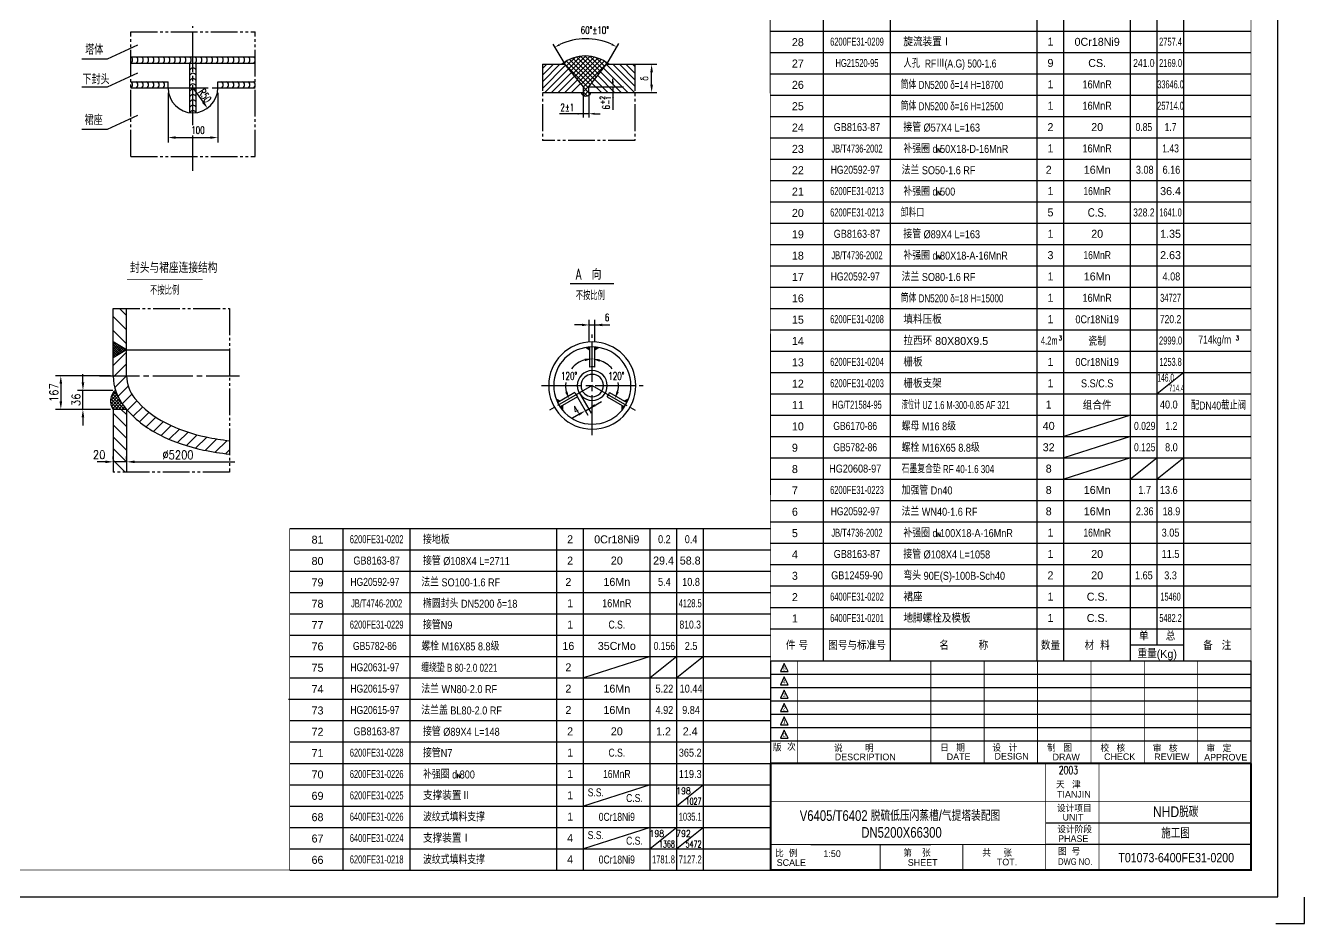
# Model space of a CAD drawing. Extents: x -42 to 819, y -365 to 844.
# Drawn here: x 339.9 to 819.2, y -364.8 to -28.3 of the extents above; entities that cross this region are included whole.
import ezdxf
from ezdxf.enums import TextEntityAlignment as Align

# ---------------------------------------------------------------- set-up
doc = ezdxf.new("R2010")
doc.units = 0
doc.header["$MEASUREMENT"] = 0
doc.linetypes.add('CENTER', pattern=[20, 15, -1.5, 2, -1.5])
doc.linetypes.add('DIVIDE', pattern=[15, 10, -1, 1, -1, 1, -1])
doc.layers.get('0').update_dxf_attribs({"linetype": 'CONTINUOUS'})
doc.layers.get('DEFPOINTS').update_dxf_attribs({"linetype": 'CONTINUOUS'})
for name, color, linetype in [('1', 2, 'CONTINUOUS'), ('2', 1, 'CONTINUOUS'), ('3', 3, 'CENTER'), ('4', 3, 'DIVIDE'), ('DIM', 4, 'CONTINUOUS'), ('TXT', 4, 'CONTINUOUS')]:
    doc.layers.add(name, color=color, linetype=linetype)
doc.styles.add('HZ2', font='tcc_simp', dxfattribs={"height": 2.5, "bigfont": 'tcc_hzdx'})
doc.styles.add('HZ3', font='tcc_simp', dxfattribs={"height": 1.5, "bigfont": 'tcc_hzdx'})
doc.styles.add('HZ4', font='tcc_simp', dxfattribs={"height": 3.5, "bigfont": 'tcc_hzdx'})
doc.styles.add('HZJ', font='txt', dxfattribs={"bigfont": 'SBTXT'})
doc.styles.add('SBHZ', font='ROMANS', dxfattribs={"width": 0.85, "bigfont": 'SBTXT'})
doc.dimstyles.get("Standard").update_dxf_attribs({"dimtxt": 3, "dimasz": 3, "dimexe": 2, "dimexo": 0.0625, "dimgap": 1.2, "dimtad": 1, "dimdec": 4, "dimzin": 0, "dimdsep": 46, "dimtxsty": 'SBHZ', "dimcen": 0.09, "dimadec": 0, "dimazin": 0, "dimtfac": 1, "dimtdec": 4, "dimtmove": 2, "dimatfit": 3, "dimfxl": 0, "dimtolj": 1, "dimtzin": 0, "dimarcsym": 0})

# ---------------------------------------------------------------- blocks, each defined once
blk = doc.blocks.new('*D175')
at = {"color": 0, "linetype": 'ByBlock'}
for p, q in [((358.69, -159.24), (338.04, -159.24)), ((340.04, -162.24), (340.04, -168.83)), ((358.69, -171.83), (338.04, -171.83))]:
    blk.add_line(p, q, dxfattribs=at)
for points in [[(339.54, -162.24), (340.54, -162.24), (340.04, -159.24)], [(339.54, -168.83), (340.54, -168.83), (340.04, -171.83)]]:
    blk.add_solid(points, dxfattribs=at)
at = {"layer": 'DEFPOINTS', "color": 0, "linetype": 'ByBlock'}
for p in [(359.69, -159.24), (340.04, -171.83), (359.69, -171.83)]:
    blk.add_point(p, dxfattribs=at)
at = {"color": 0, "linetype": 'ByBlock', "insert": (337.44, -165.54), "char_height": 3.2, "attachment_point": 5, "rotation": 90, "style": 'SBHZ'}
blk.add_mtext('\\A1;167', dxfattribs=at)
blk = doc.blocks.new('*D174')
at = {"color": 0, "linetype": 'ByBlock'}
for p, q in [((356.69, -191.5), (353.69, -191.5)), ((359.69, -190.5), (359.69, -189.5)), ((364.69, -191.5), (359.69, -191.5)), ((364.69, -191.5), (359.69, -191.5)), ((364.69, -190.5), (364.69, -189.5)), ((367.69, -191.5), (370.69, -191.5))]:
    blk.add_line(p, q, dxfattribs=at)
for points in [[(356.69, -191), (356.69, -192), (359.69, -191.5)], [(367.69, -191), (367.69, -192), (364.69, -191.5)]]:
    blk.add_solid(points, dxfattribs=at)
at = {"layer": 'DEFPOINTS', "color": 0, "linetype": 'ByBlock'}
for p in [(359.69, -191.5), (359.69, -191.5), (364.69, -191.5)]:
    blk.add_point(p, dxfattribs=at)
at = {"color": 0, "linetype": 'ByBlock', "insert": (354.41, -188.82), "char_height": 3.2, "attachment_point": 5, "style": 'SBHZ'}
blk.add_mtext('\\A1;20', dxfattribs=at)
blk = doc.blocks.new('*D176')
at = {"color": 0, "linetype": 'ByBlock'}
for p, q in [((348.32, -161.7), (348.32, -158.7)), ((359.53, -164.7), (346.32, -164.7)), ((348.32, -171.83), (348.32, -164.7)), ((358.69, -171.83), (346.32, -171.83)), ((348.32, -174.83), (348.32, -177.83))]:
    blk.add_line(p, q, dxfattribs=at)
for points in [[(347.82, -161.7), (348.82, -161.7), (348.32, -164.7)], [(347.82, -174.83), (348.82, -174.83), (348.32, -171.83)]]:
    blk.add_solid(points, dxfattribs=at)
at = {"layer": 'DEFPOINTS', "color": 0, "linetype": 'ByBlock'}
for p in [(348.32, -164.7), (360.53, -164.7), (359.69, -171.83)]:
    blk.add_point(p, dxfattribs=at)
at = {"color": 0, "linetype": 'ByBlock', "insert": (345.72, -168.26), "char_height": 3.2, "attachment_point": 5, "rotation": 90, "style": 'SBHZ'}
blk.add_mtext('\\A1;36', dxfattribs=at)
blk = doc.blocks.new('*D131')
at = {"color": 0, "linetype": 'ByBlock'}
for p, q in [((570.96, -63.95), (579.22, -63.95)), ((577.22, -71.53), (577.22, -66.95)), ((570.96, -74.53), (579.22, -74.53))]:
    blk.add_line(p, q, dxfattribs=at)
for points in [[(576.72, -66.95), (577.72, -66.95), (577.22, -63.95)], [(576.72, -71.53), (577.72, -71.53), (577.22, -74.53)]]:
    blk.add_solid(points, dxfattribs=at)
at = {"layer": 'DEFPOINTS', "color": 0, "linetype": 'ByBlock'}
for p in [(570.9, -63.95), (577.22, -63.95), (570.9, -74.53)]:
    blk.add_point(p, dxfattribs=at)
at = {"color": 0, "linetype": 'ByBlock', "insert": (574.52, -69.24), "char_height": 3, "attachment_point": 5, "rotation": 90, "style": 'SBHZ'}
blk.add_mtext('\\A1;δ', dxfattribs=at)
blk = doc.blocks.new('*D143')
at = {"color": 0, "linetype": 'ByBlock'}
blk.add_line((540.32, 44.76), (530.44, 53.05), dxfattribs=at)
blk.add_arc((548.96, 37.51), 22.17, 97.7587, 132.2413, dxfattribs=at)
for points in [[(545.93, 59.98), (546, 58.98), (548.96, 59.68)], [(534.41, 53.58), (533.69, 54.27), (531.97, 51.76)]]:
    blk.add_solid(points, dxfattribs=at)
at = {"layer": 'DEFPOINTS', "color": 0, "linetype": 'ByBlock'}
for p in [(542.6, 58.75), (548.96, 61.76), (540.36, 44.72), (547.52, 38.72), (548.96, 37.52)]:
    blk.add_point(p, dxfattribs=at)

msp = doc.modelspace()

# ---------------------------------------------------------------- hatches: boundary and pattern name
at = {"layer": '1'}
h = msp.add_hatch(dxfattribs=at)
h.set_pattern_fill('ANSI37', color=256, scale=10, style=0)
h.set_pattern_definition([(45, (-2.6844, 21.1519), (-0.8838835, 0.8838835), []), (135, (-2.6844, 21.1519), (-0.8838835, -0.8838835), [])])
h.paths.add_polyline_path([(541.66303, -42.1969), (542.01632, -42.79487), (548.947, -51.22903), (548.947, -53.37901), (548.87395, -53.37901), (548.87395, -54.43918, 0.313062818), (551.04432, -54.35168), (551.04432, -53.30394), (551.047, -53.30394), (551.047, -51.22903), (557.66634, -42.79487), (557.91936, -42.35537, 0.322790764)])
h = msp.add_hatch(dxfattribs=at)
h.set_pattern_fill('ANSI31', color=256, scale=30, angle=90, style=0)
h.set_pattern_definition([(135, (-1339.8086, -312.656), (-2.6516504, -2.6516504), [])])
h.paths.add_polyline_path([(372.79701, -146.86823), (377.79701, -149.8186), (377.79701, -134.34034), (372.79701, -134.34034)])
h = msp.add_hatch(dxfattribs=at)
h.set_pattern_fill('ANSI37', color=256, scale=5, angle=90, style=0)
h.set_pattern_definition([(135, (-1339.8086, -312.65614), (-0.44194174, -0.44194174), []), (225, (-1339.8086, -312.65614), (0.44194174, -0.44194174), [])])
h.paths.add_polyline_path([(377.79701, -149.8186), (372.79701, -146.86823), (372.79701, -152.76898)])
h = msp.add_hatch(dxfattribs=at)
h.set_pattern_fill('ANSI31', color=256, scale=25, style=0)
h.set_pattern_definition([(45, (-1339.8086, -312.656), (-2.2097087, 2.2097087), [])])
h.paths.add_polyline_path([(380.84929, -167.99472, -0.174704521), (377.79701, -159.5258), (372.79701, -159.5258, 0.174704521), (376.99891, -171.18448, 0.104202942), (390.20561, -181.6756, 0.064948102), (406.56146, -187.34987, 0.023608934), (416.32277, -188.89522), (416.32277, -183.86339, -0.022225715), (407.57547, -182.45377, -0.064948102), (392.44167, -177.20347, -0.104202942)])
h.paths.add_polyline_path([(372.79701, -159.5258), (377.79701, -159.5258), (377.79701, -149.8186), (372.79701, -152.76898)])
h = msp.add_hatch(dxfattribs=at)
h.set_pattern_fill('ANSI37', color=256, scale=7, angle=90, style=0)
h.set_pattern_definition([(135, (-1339.8086, -312.6561), (-0.61871843, -0.61871843), []), (225, (-1339.8086, -312.6561), (0.61871843, -0.61871843), [])])
h.paths.add_polyline_path([(373.63133, -164.98459, 0.393260676), (372.79701, -172.11894), (377.79701, -172.11894, -0.007511068), (376.99891, -171.18448, -0.097432966)])
h = msp.add_hatch(dxfattribs=at)
h.set_pattern_fill('ANSI31', color=256, scale=25, angle=90, style=0)
h.set_pattern_definition([(135, (-1339.8086, -312.656), (-2.2097087, -2.2097087), [])])
h.paths.add_polyline_path([(377.79701, -172.11894), (372.79701, -172.11894), (372.79701, -195.62163), (377.79701, -195.62163)])

# ---------------------------------------------------------------- linework, layer by layer
at = {"color": 0, "linetype": 'ByBlock', "ltscale": 7}
for p, q in [((377.79701, -190.78409), (377.79701, -189.78409)), ((380.79701, -191.78409), (418.36802, -191.78409))]:
    msp.add_line(p, q, dxfattribs=at)
at = {"color": 7, "linetype": 'Continuous'}
msp.add_arc((402.66245, -49.78808), 2.16329, 237.3638067, 302.6361933, dxfattribs=at)
at = {"color": 0, "linetype": 'ByBlock', "ltscale": 7}
msp.add_solid([(380.79701, -191.28409), (380.79701, -192.28409), (377.79701, -191.78409)], dxfattribs=at)
at = {"layer": '1'}
for p, q in [((809.15826, -354.77933), (809.15826, 834.22067)), ((533.65442, -46.85041), (537.70997, -42.79487)), ((533.65442, -44.37554), (535.2351, -42.79487)), ((533.65442, -49.32529), (540.18484, -42.79487)), ((568.07918, -53.37901), (557.62063, -42.92046)), ((568.21697, -51.04192), (559.96991, -42.79487)), ((568.21697, -48.56705), (562.44478, -42.79487)), ((568.21697, -46.09218), (564.91966, -42.79487)), ((568.21697, -43.6173), (567.39453, -42.79487)), ((533.65442, -51.80016), (542.18801, -43.26657)), ((534.55045, -53.37901), (543.42289, -44.50657)), ((537.02533, -53.37901), (544.53924, -45.86509)), ((539.5002, -53.37901), (545.65559, -47.22361)), ((560.65455, -53.37901), (554.32625, -47.0507)), ((563.12943, -53.37901), (555.41451, -45.66408)), ((565.6043, -53.37901), (556.50276, -44.27746)), ((541.97507, -53.37901), (546.77194, -48.58214)), ((544.44995, -53.37901), (547.88829, -49.94066)), ((555.70481, -53.37901), (552.14974, -49.82394)), ((558.17968, -53.37901), (553.238, -48.43732)), ((-31.84174, -354.77933), (809.15826, -354.77933)), ((819.15826, -364.77933), (819.15826, -354.92242)), ((808.45963, -364.77933), (819.15826, -364.77933))]:
    msp.add_line(p, q, dxfattribs=at)
for centre, radius, start, end in [((378.682, -41.15475), 1.33412, 299.0160493, 60.9839507), ((380.682, -41.15475), 1.33412, 299.0160493, 60.9839507), ((382.682, -41.15475), 1.33412, 299.0160493, 60.9839507), ((384.682, -41.15475), 1.33412, 299.0160493, 60.9839507), ((386.682, -41.15475), 1.33412, 299.0160493, 60.9839507), ((388.682, -41.15475), 1.33412, 299.0160493, 60.9839507), ((390.682, -41.15475), 1.33412, 299.0160493, 60.9839507), ((392.682, -41.15475), 1.33412, 299.0160493, 60.9839507), ((394.682, -41.15475), 1.33412, 299.0160493, 60.9839507), ((396.682, -41.15475), 1.33412, 299.0160493, 60.9839507), ((398.682, -41.15475), 1.33412, 299.0160493, 60.9839507), ((400.682, -41.15475), 1.33412, 299.0160493, 60.9839507), ((402.682, -41.15475), 1.33412, 299.0160493, 60.9839507), ((404.682, -41.15475), 1.33412, 299.0160493, 60.9839507), ((406.682, -41.15475), 1.33412, 299.0160493, 60.9839507), ((408.682, -41.15475), 1.33412, 299.0160493, 60.9839507), ((410.682, -41.15475), 1.33412, 299.0160493, 60.9839507), ((412.682, -41.15475), 1.33412, 299.0160493, 60.9839507), ((414.682, -41.15475), 1.33412, 299.0160493, 60.9839507), ((416.682, -41.15475), 1.33412, 299.0160493, 60.9839507), ((418.682, -41.15475), 1.33412, 299.0160493, 60.9839507), ((420.682, -41.15475), 1.33412, 299.0160493, 60.9839507), ((422.682, -41.15475), 1.33412, 299.0160493, 60.9839507), ((424.682, -41.15475), 1.33412, 299.0160493, 60.9839507), ((402.66245, -45.45373), 1.2851, 24.7911709, 155.2088291), ((402.66245, -47.45373), 1.2851, 24.7911709, 155.2088291), ((378.682, -50.49094), 1.33412, 299.0160493, 60.9839507), ((380.682, -50.49094), 1.33412, 299.0160493, 60.9839507), ((382.682, -50.49094), 1.33412, 299.0160493, 60.9839507), ((384.682, -50.49094), 1.33412, 299.0160493, 60.9839507), ((386.682, -50.49094), 1.33412, 299.0160493, 60.9839507), ((388.682, -50.49094), 1.33412, 299.0160493, 60.9839507), ((390.682, -50.49094), 1.33412, 299.0160493, 60.9839507), ((402.66245, -49.45373), 1.2851, 24.7911709, 155.2088291), ((402.66245, -51.45373), 1.2851, 24.7911709, 155.2088291), ((402.66245, -53.45373), 1.2851, 24.7911709, 155.2088291), ((412.682, -50.49349), 1.33412, 299.0160493, 60.9839507), ((414.682, -50.49349), 1.33412, 299.0160493, 60.9839507), ((416.682, -50.49349), 1.33412, 299.0160493, 60.9839507), ((418.682, -50.49349), 1.33412, 299.0160493, 60.9839507), ((420.682, -50.49349), 1.33412, 299.0160493, 60.9839507), ((422.682, -50.49349), 1.33412, 299.0160493, 60.9839507), ((424.682, -50.49349), 1.33412, 299.0160493, 60.9839507), ((402.66245, -55.45373), 1.2851, 24.7911709, 155.2088291), ((402.66245, -57.45373), 1.2851, 24.7911709, 155.2088291), ((402.66245, -59.45373), 1.2851, 24.7911709, 155.2088291), ((402.66245, -61.45373), 1.2851, 24.7911709, 155.2088291)]:
    msp.add_arc(centre, radius, start, end, dxfattribs=at)
at = {"layer": '2'}
for p, q in [((379.32912, -39.98808), (425.99578, -39.98808)), ((379.32912, -42.32141), (425.99578, -42.32141)), ((401.49578, -60.91488), (401.49578, -42.32141)), ((403.82912, -60.91488), (403.82912, -42.32141)), ((533.65442, -42.79487), (542.01632, -42.79487)), ((548.947, -51.22903), (542.01632, -42.79487)), ((551.047, -51.22903), (557.66634, -42.79487)), ((557.66634, -42.79487), (568.21697, -42.79487)), ((379.32912, -49.32141), (393.32912, -49.32141)), ((379.32912, -51.65475), (393.32912, -51.65475)), ((393.32912, -51.65475), (393.32912, -49.32141)), ((411.99578, -49.32141), (425.99578, -49.32141)), ((411.99578, -51.65475), (411.99578, -49.32141)), ((411.99578, -51.65475), (425.99578, -51.65475)), ((548.947, -53.37901), (548.947, -51.22903)), ((551.047, -53.37901), (551.047, -51.22903)), ((533.65442, -53.37901), (548.947, -53.37901)), ((551.047, -53.37901), (568.21697, -53.37901)), ((543.95607, -124.93373), (560.38223, -124.93373)), ((372.79701, -159.5258), (372.79701, -134.34034)), ((377.79701, -159.5258), (377.79701, -134.34034)), ((377.79701, -149.8186), (372.79701, -146.86823)), ((377.79701, -149.8186), (372.79701, -152.76898)), ((377.79701, -149.8186), (416.32277, -149.8186)), ((551.36262, -156.25634), (551.36262, -148.75731)), ((553.22929, -156.25634), (553.22929, -148.75731)), ((545.82124, -165.8543), (539.32689, -169.60381)), ((546.75457, -167.47088), (540.26022, -171.22039)), ((557.83734, -167.47088), (564.33169, -171.22039)), ((558.77067, -165.8543), (565.26502, -169.60381)), ((372.79701, -172.11894), (372.79701, -195.62163)), ((377.79701, -172.11894), (372.79701, -172.11894)), ((377.79701, -172.11894), (377.79701, -195.62163))]:
    msp.add_line(p, q, dxfattribs=at)
at = {"layer": '2', "const_width": 0.3}
for points in [[(799.15826, -344.77933), (799.15826, 824.22067)], [(619.15826, -266.37933), (618.71683, 265.68722)], [(377.98731, -123.37541), (406.2866, -123.37541)], [(438.91531, -344.77933), (438.91531, -216.77933)], [(619.15826, -266.37933), (619.15826, -222.37933)], [(799.15826, -222.37933), (799.15826, -266.37933)], [(619.15826, -266.37933), (799.15826, -266.37933)], [(-6.84174, -344.77933), (799.15826, -344.77933)]]:
    msp.add_lwpolyline(points, dxfattribs=at)
at = {"layer": '2'}
for centre, radius, start, end in [((549.68125, -53.55474), 13.90296, 50.7078218, 129.2921782), ((402.66245, -51.65475), 9.33333, 180, 0), ((549.89611, -52.83212), 1.90458, 196.6868155, 343.3131845), ((552.29595, -163.19384), 16.33333, 0, 180), ((552.29595, -163.19384), 14.46667, 0, 180), ((552.29595, -163.19384), 5.6, 0, 180), ((552.29595, -163.19384), 7, 82.3377443, 97.6622557), ((391.07219, -159.5258), 18.27518, 180, 219.6392722), ((391.07219, -159.5258), 13.27518, 180, 219.6392722), ((552.29595, -163.19384), 4.2, 0, 180), ((377.04814, -169.00013), 5.27248, 130.3943969, 216.2654489), ((552.29595, -163.19384), 16.33333, 180, 0), ((552.29595, -163.19384), 14.46667, 180, 0), ((552.29595, -163.19384), 7, 202.3377443, 217.6622557), ((552.29595, -163.19384), 5.6, 180, 0), ((552.29595, -163.19384), 4.2, 180, 0), ((552.29595, -163.19384), 7, 322.3377443, 337.6622557), ((408.49888, -145.08906), 40.905, 219.6392722, 243.4349488), ((408.49888, -145.08906), 35.905, 219.6392722, 243.4349488), ((420.13295, -121.82092), 61.91957, 243.4349488, 258.2990805), ((420.13295, -121.82092), 66.91957, 243.4349488, 258.2990805), ((427.79701, -84.81554), 99.71025, 258.2990805, 263.3920006), ((427.79701, -84.81554), 104.71025, 258.2990805, 263.7088446)]:
    msp.add_arc(centre, radius, start, end, dxfattribs=at)
for points in [[(551.36262, -148.75731), (551.36262, -150.16476), (549.54176, -148.99176)], [(553.22929, -148.75731), (553.22929, -150.16476), (555.05015, -148.99176)], [(539.32689, -169.60381), (540.54578, -168.90008), (538.6195, -167.90967)], [(540.26022, -171.22039), (541.47911, -170.51666), (541.3737, -172.68007)], [(564.33169, -171.22039), (563.1128, -170.51666), (563.21821, -172.68007)], [(565.26502, -169.60381), (564.04613, -168.90008), (565.97241, -167.90967)]]:
    msp.add_solid(points, dxfattribs=at)
at = {"layer": '3'}
for p, q in [((402.66245, -65.65599), (402.66245, -28.51791)), ((393.32912, -51.65475), (411.99578, -51.65475)), ((402.66245, -82.66901), (402.66245, -69.52391)), ((552.29595, -181.84759), (552.29595, -144.06649)), ((367.61876, -159.5258), (420.11789, -159.5258)), ((533.32498, -163.19384), (571.37136, -163.19384)), ((552.29595, -163.19384), (535.73119, -172.75751)), ((552.29595, -163.19384), (568.86072, -172.75751))]:
    msp.add_line(p, q, dxfattribs=at)
at = {"layer": '4'}
for p, q in [((379.32912, -30.65475), (425.99578, -30.65475)), ((379.32912, -77.32141), (379.32912, -30.65475)), ((425.99578, -77.32141), (425.99578, -30.65475)), ((533.65442, -42.79487), (533.65442, -71.41031)), ((568.21697, -42.79487), (568.21697, -71.41031)), ((568.21697, -71.41031), (533.65442, -71.41031)), ((379.32912, -77.32141), (425.99578, -77.32141)), ((372.79701, -134.34034), (416.32277, -134.34034)), ((416.32277, -134.34034), (416.32277, -195.62163)), ((416.32277, -195.62163), (372.79701, -195.62163))]:
    msp.add_line(p, q, dxfattribs=at)
at = {"layer": 'DEFPOINTS', "color": 0, "linetype": 'ByBlock', "ltscale": 7}
for p in [(416.32277, -188.89522), (377.79701, -191.78409)]:
    msp.add_point(p, dxfattribs=at)
at = {"layer": 'DIM'}
for p, q in [((381.8922, -35.56091), (370.53443, -40.83416)), ((537.52702, -35.19644), (542.01632, -42.79487)), ((562.12061, -35.05768), (557.66634, -42.79487)), ((370.53443, -40.83416), (360.98357, -40.83416)), ((381.8922, -46.10741), (370.53443, -51.38066)), ((370.53443, -51.38066), (360.98357, -51.38066)), ((402.66245, -51.65475), (406.47275, -56.96192)), ((551.047, -51.25734), (564.04228, -51.25734)), ((560.06118, -50.2912), (560.06118, -48.1912)), ((560.06118, -51.25734), (560.06118, -59.80257)), ((393.32912, -53.52141), (393.32912, -72.12001)), ((411.99578, -53.52141), (411.99578, -72.12001)), ((548.87395, -53.37901), (548.87395, -62.72193)), ((551.04432, -53.30394), (551.04432, -62.72193)), ((381.8922, -61.92716), (370.53443, -67.20041)), ((551.04432, -61.32193), (540.04124, -61.32193)), ((553.14432, -61.32193), (555.24432, -61.32193)), ((370.53443, -67.20041), (360.98357, -67.20041)), ((396.12912, -70.25334), (409.19578, -70.25334)), ((551.18759, -146.90302), (551.18759, -138.61243)), ((553.22929, -146.89064), (553.22929, -138.61243)), ((548.38759, -140.4791), (545.58759, -140.4791)), ((551.18759, -140.4791), (558.82929, -140.4791)), ((546.7236, -167.48876), (550.63124, -174.25699)), ((547.44793, -165.99285), (551.82224, -173.56937)), ((549.69791, -172.64041), (555.73865, -169.15279)), ((547.27303, -174.04041), (544.84816, -175.44041)), ((619.15826, -266.37933), (799.15826, -266.37933)), ((619.15826, -266.37933), (799.15826, -266.37933)), ((619.15826, -304.77933), (619.15826, -266.37933)), ((624.14392, -267.36162), (622.77025, -270.40389)), ((625.69677, -270.40389), (624.14392, -267.36162)), ((799.15826, -304.77933), (799.15826, -266.37933)), ((619.15826, -271.37933), (799.15826, -271.37933)), ((622.77025, -270.40389), (625.69677, -270.40389)), ((624.14392, -272.36162), (622.77025, -275.40389)), ((625.69677, -275.40389), (624.14392, -272.36162)), ((619.15826, -276.37933), (799.15826, -276.37933)), ((622.77025, -275.40389), (625.69677, -275.40389)), ((624.14392, -277.36162), (622.77025, -280.40389)), ((625.69677, -280.40389), (624.14392, -277.36162)), ((619.15826, -281.37933), (799.15826, -281.37933)), ((622.77025, -280.40389), (625.69677, -280.40389)), ((624.14392, -282.36162), (622.77025, -285.40389)), ((625.69677, -285.40389), (624.14392, -282.36162)), ((619.15826, -286.37933), (799.15826, -286.37933)), ((622.77025, -285.40389), (625.69677, -285.40389)), ((624.14392, -287.36162), (622.77025, -290.40389)), ((625.69677, -290.40389), (624.14392, -287.36162)), ((619.15826, -291.37933), (799.15826, -291.37933)), ((622.77025, -290.40389), (625.69677, -290.40389)), ((619.15826, -296.37933), (799.15826, -296.37933)), ((624.14392, -292.36162), (622.77025, -295.40389)), ((622.77025, -295.40389), (625.69677, -295.40389)), ((625.69677, -295.40389), (624.14392, -292.36162)), ((799.15826, -315.17933), (799.15826, -323.17933)), ((799.15826, -327.17933), (722.15826, -327.17933)), ((634.15826, -335.17933), (679.15826, -335.17933)), ((799.15826, -335.17933), (722.15826, -335.17933)), ((619.15826, -344.77933), (634.15826, -344.77933))]:
    msp.add_line(p, q, dxfattribs=at)
at = {"layer": 'DIM', "const_width": 0.3}
for points in [[(629.28326, -266.37933), (629.28326, -304.77933)], [(679.15826, -304.77933), (679.15826, -266.37933)], [(699.15826, -304.77933), (699.15826, -266.37933)], [(719.15826, -304.77933), (719.15826, -266.37933)], [(739.15826, -304.77933), (739.15826, -266.37933)], [(759.15826, -304.77933), (759.15826, -266.37933)], [(779.15826, -304.77933), (779.15826, -266.37933)]]:
    msp.add_lwpolyline(points, dxfattribs=at)
at = {"layer": 'DIM'}
for points in [[(799.15826, -304.77933, 0.8, 0.8, 0), (619.15826, -304.77933, 0.8, 0.8, 0)], [(799.15826, -304.77933, 0.8, 0.8, 0), (799.15826, -344.77933, 0.8, 0.8, 0), (619.15826, -344.77933, 0.8, 0.8, 0), (719.15826, -344.77933, 0.8, 0.8, 0), (619.15826, -344.77933, 0.8, 0.8, 0), (619.15826, -304.77933, 0.8, 0.8, 0)], [(722.15826, -344.77933, 0.3, 0.3, 0), (722.15826, -304.77933, 0.3, 0.3, 0)], [(742.15826, -304.77933, 0.3, 0.3, 0), (742.15826, -344.77933, 0.3, 0.3, 0)], [(619.15826, -319.17933, 0.3, 0.3, 0), (799.15826, -319.17933, 0.3, 0.3, 0)], [(619.15826, -335.17933, 0.3, 0.3, 0), (722.15826, -335.17933, 0.3, 0.3, 0)], [(660.15826, -335.17933, 0.3, 0.3, 0), (660.15826, -344.77933, 0.3, 0.3, 0)], [(691.15826, -335.17933, 0.3, 0.3, 0), (691.15826, -344.77933, 0.3, 0.3, 0)]]:
    msp.add_lwpolyline(points, format="xyseb", dxfattribs=at)
for centre, radius, start, end in [((549.94278, -56.2109), 23.00817, 65.3024463, 115.3441041), ((552.29595, -163.19384), 10.01945, 106.0642344, 141.2474705), ((552.29595, -163.19384), 9.78628, 39.9219715, 73.5503861), ((552.29595, -163.19384), 10.01945, 173.2789659, 193.9357656), ((552.29595, -163.19384), 9.78628, 346.4496139, 6.834878)]:
    msp.add_arc(centre, radius, start, end, dxfattribs=at)
for points in [[(540.25815, -35.72634), (539.92995, -35.10805), (538.23917, -36.40178)], [(559.39564, -35.61836), (559.71684, -34.99641), (561.42212, -36.27098)], [(560.41118, -49.11824), (559.71118, -49.11824), (560.06118, -51.21824)], [(406.85184, -56.68975), (406.09367, -57.23408), (408.10574, -59.23642)], [(560.41118, -55.47901), (559.71118, -55.47901), (560.06118, -53.37901)], [(546.77395, -61.67193), (546.77395, -60.97193), (548.87395, -61.32193)], [(553.14432, -61.67193), (553.14432, -60.97193), (551.04432, -61.32193)], [(396.12912, -70.72001), (396.12912, -69.78668), (393.32912, -70.25334)], [(409.19578, -70.72001), (409.19578, -69.78668), (411.99578, -70.25334)], [(548.38759, -140.01243), (548.38759, -140.94577), (551.18759, -140.4791)], [(556.02929, -140.01243), (556.02929, -140.94577), (553.22929, -140.4791)], [(549.45822, -153.10353), (549.58863, -154.02771), (552.29595, -153.17438)], [(555.00039, -154.26999), (555.13391, -153.34625), (552.29595, -153.14258)], [(543.00419, -165.43229), (542.13863, -165.78143), (543.61885, -168.20356)], [(562.24319, -165.65988), (561.37646, -165.31365), (560.77112, -168.08698)], [(553.08044, -170.14864), (553.54711, -170.95693), (550.8889, -171.95279)], [(547.0397, -173.63627), (547.50637, -174.44456), (549.69791, -172.64041)]]:
    msp.add_solid(points, dxfattribs=at)
at = {"layer": 'TXT'}
for p, q in [((638.99338, -266.31278), (638.99338, 265.68722)), ((663.99338, -266.31278), (663.99338, 265.68722)), ((718.99338, -266.31278), (718.99338, 265.68722)), ((728.99338, -266.31278), (728.99338, 265.68722)), ((753.99338, -266.31278), (753.99338, 265.68722)), ((763.99338, -260.31278), (763.99338, 265.68722)), ((773.99338, -266.31278), (773.99338, 265.68722)), ((618.91531, -30.31278), (798.99338, -30.31278)), ((618.91531, -38.31278), (798.99338, -38.31278)), ((618.91531, -46.31278), (798.99338, -46.31278)), ((618.91531, -54.31278), (798.99338, -54.31278)), ((618.99338, -62.31278), (798.99338, -62.31278)), ((618.99338, -70.31278), (798.99338, -70.31278)), ((618.99338, -78.31278), (798.99338, -78.31278)), ((618.99338, -86.31278), (798.99338, -86.31278)), ((618.99338, -94.31278), (798.99338, -94.31278)), ((618.99338, -102.31278), (798.99338, -102.31278)), ((618.99338, -110.31278), (798.99338, -110.31278)), ((618.99338, -118.31278), (798.99338, -118.31278)), ((618.99338, -126.31278), (798.99338, -126.31278)), ((618.99338, -134.31278), (798.99338, -134.31278)), ((618.99338, -142.31278), (798.99338, -142.31278)), ((618.99338, -150.31278), (798.99338, -150.31278)), ((618.99338, -158.31278), (798.99338, -158.31278)), ((773.99338, -158.31278), (763.99338, -166.31278)), ((618.99338, -166.31278), (798.99338, -166.31278)), ((618.99338, -174.31278), (798.99338, -174.31278)), ((753.99338, -174.31278), (728.99338, -182.31278)), ((618.99338, -182.31278), (798.99338, -182.31278)), ((753.99338, -182.31278), (728.99338, -190.31278)), ((618.99338, -190.31278), (798.99338, -190.31278)), ((753.99338, -190.31278), (728.99338, -198.31278)), ((763.99338, -190.31278), (753.99338, -198.31278)), ((773.99338, -190.31278), (763.99338, -198.31278)), ((618.99338, -198.31278), (798.99338, -198.31278)), ((618.99338, -206.31278), (798.99338, -206.31278)), ((618.99338, -214.31278), (798.99338, -214.31278)), ((438.91531, -216.77933), (618.99338, -216.77933)), ((458.99338, -344.77933), (458.99338, -216.77933)), ((483.99338, -344.77933), (483.99338, -216.77933)), ((538.99338, -344.77933), (538.99338, -216.77933)), ((548.99338, -344.77933), (548.99338, -216.77933)), ((573.99338, -344.77933), (573.99338, -216.77933)), ((583.99338, -344.77933), (583.99338, -216.77933)), ((593.99338, -344.77933), (593.99338, -216.77933)), ((438.99338, -224.77933), (618.99338, -224.77933)), ((618.99338, -222.31278), (798.99338, -222.31278)), ((438.99338, -232.77933), (618.99338, -232.77933)), ((618.99338, -230.31278), (798.99338, -230.31278)), ((618.99338, -238.31278), (798.99338, -238.31278)), ((438.99338, -240.77933), (618.99338, -240.77933)), ((438.99338, -248.77933), (618.99338, -248.77933)), ((618.99338, -246.31278), (798.99338, -246.31278)), ((438.99338, -256.77933), (618.99338, -256.77933)), ((618.99338, -254.31278), (798.99338, -254.31278)), ((753.99338, -260.31278), (773.99338, -260.31278)), ((438.99338, -264.77933), (618.99338, -264.77933)), ((573.99338, -264.77933), (548.99338, -272.77933)), ((583.99338, -264.77933), (573.99338, -272.77933)), ((593.99338, -264.77933), (583.99338, -272.77933)), ((438.99338, -272.77933), (618.99338, -272.77933)), ((438.41247, -280.77933), (618.99338, -280.77933)), ((438.99338, -288.77933), (618.99338, -288.77933)), ((438.99338, -296.77933), (618.99338, -296.77933)), ((438.99338, -304.77933), (618.99338, -304.77933)), ((438.99338, -312.77933), (618.99338, -312.77933)), ((573.99338, -312.77933), (548.99338, -320.77933)), ((593.99338, -312.77933), (583.99338, -320.77933)), ((438.99338, -320.77933), (618.99338, -320.77933)), ((438.99338, -328.77933), (618.99338, -328.77933)), ((573.99338, -328.77933), (548.99338, -336.77933)), ((583.99338, -328.77933), (573.99338, -336.77933)), ((593.99338, -328.77933), (583.99338, -336.77933)), ((438.91531, -336.77933), (618.99338, -336.77933)), ((438.99338, -336.77933), (618.99338, -336.77933)), ((438.91531, -344.77933), (618.99338, -344.77933)), ((438.99338, -344.77933), (618.99338, -344.77933))]:
    msp.add_line(p, q, dxfattribs=at)
at = {"layer": 'TXT', "const_width": 0.3}
msp.add_lwpolyline([(619.15826, -266.37933), (799.15826, -266.37933)], dxfattribs=at)

# ---------------------------------------------------------------- texts
at = {"color": 4, "linetype": 'Continuous', "style": 'SBHZ', "width": 0.7}
msp.add_text('A  向', height=4, dxfattribs=at).set_placement((546.07712, -123.4979))
at = {"color": 0, "linetype": 'ByBlock', "ltscale": 7, "insert": (397.05989, -189.18409), "char_height": 3.2, "attachment_point": 5, "style": 'SBHZ'}
msp.add_mtext('%%c5200', dxfattribs=at)
at = {"layer": '1', "style": 'HZ2'}
for s, width, p in [('2757.4', 0.7, (768.99338, -34.31278)), ('720.2', 0.8, (768.99338, -138.31278)), ('1253.8', 0.6, (768.99338, -154.31278)), ('146.0', 0.5, (767.17617, -160.25179)), ('0.4', 0.85, (589.31564, -220.77933)), ('7127.2', 0.7, (588.99338, -340.77933))]:
    msp.add_text(s, height=3, dxfattribs=dict(at, width=width)).set_placement(p, align=Align.MIDDLE)
at = {"layer": '1', "style": 'SBHZ', "width": 0.85}
for s, p in [('198', (583.74234, -316.33002)), ('792', (583.74234, -332.33002))]:
    msp.add_text(s, height=2.5, dxfattribs=at).set_placement(p)
at = {"layer": 'DIM'}
for s, height, style, width, p in [('60%%d%%p10%%d', 2.8, 'HZJ', 0.7, (547.95706, -31.39411)), ('塔体', 3.733333, 'HZJ', 0.7, (362.27423, -39.16893)), ('下封头', 3.733333, 'HZJ', 0.7, (361.24171, -50.2705)), ('裙座', 3.733333, 'HZJ', 0.7, (362.0161, -65.53517)), ('2%%p1', 2.8, 'HZJ', 0.7, (540.35498, -60.35649)), ('100', 2.8, 'HZJ', 0.7, (402.00912, -68.85334)), ('封头与裙座连接结构', 4, 'HZJ', 0.7, (379.08517, -120.9973)), ('不按比例', 3, 'HZJ', 0.7, (386.57713, -129.10842)), ('不按比例', 3, 'HZJ', 0.7, (546.1022, -131.06768)), ('V6405/T6402 脱硫低压闪蒸槽/气提塔装配图', 4, 'HZ4', 0.791784, (630.03605, -326.36646)), ('DN5200X66300', 4, 'HZ4', 0.791784, (653.10219, -332.66312)), ('DWG NO.', 2.5, 'HZ2', 0.85, (726.86844, -342.86383))]:
    msp.add_text(s, height=height, dxfattribs=dict(at, style=style, width=width)).set_placement(p)
at = {"layer": 'DIM', "style": 'HZJ', "width": 0.7}
for s, height, rotation, p in [('R50', 2.8, 303.9572673, (404.56449, -53.2047)), ('+2', 1.866667, 90, (557.0416, -57.83941)), ('-1', 1.866667, 90, (559.26193, -57.83941)), ('6', 2.8, 90, (558.84301, -59.75151))]:
    msp.add_text(s, height=height, rotation=rotation, dxfattribs=at).set_placement(p)
at = {"layer": 'DIM', "width": 0.7}
for s, style, p in [('6', 'HZJ', (557.84461, -137.6791)), ('120%%d', 'SBHZ', (543.61111, -159.6075)), ('120%%d', 'SBHZ', (561.31928, -159.6075))]:
    msp.add_text(s, height=2.8, dxfattribs=dict(at, style=style)).set_placement(p, align=Align.MIDDLE_CENTER)
at = {"layer": 'DIM', "style": 'SBHZ', "width": 0.7}
msp.add_text('4', height=2.8, rotation=30, dxfattribs=at).set_placement((546.16661, -172.31054), align=Align.MIDDLE_CENTER)
at = {"layer": 'DIM', "style": 'HZ3'}
for s, p in [('5', (624.22076, -269.17571)), ('4', (624.22076, -274.17571)), ('3', (624.22076, -279.17571)), ('2', (624.22076, -284.17571)), ('1', (624.22076, -289.17571)), ('0', (624.22076, -294.17571))]:
    msp.add_text(s, height=1.5, dxfattribs=at).set_placement(p, align=Align.MIDDLE)
at = {"layer": 'DIM', "style": 'HZ2'}
for s, p in [('版  ', (619.98876, -300.19387)), ('次', (625.29667, -300.01308)), ('说         明', (642.87665, -300.45853)), ('DESCRIPTION', (643.17238, -303.63143)), ('日   期', (682.63679, -300.34078)), ('DATE', (685.10747, -303.55403)), ('设   计', (702.23679, -300.34078)), ('DESIGN', (703.02553, -303.37374)), ('制   图', (722.73454, -300.34078)), ('DRAW', (724.78479, -303.65405)), ('校   核', (742.73316, -300.44868)), ('CHECK', (744.07233, -303.55307)), ('审   核', (762.33316, -300.55658)), ('审   定', (782.47331, -300.55658)), ('天   津', (726.05341, -314.1455)), ('TIANJIN', (726.44881, -317.58593)), ('设计项目', (726.42512, -323.02887)), ('UNIT', (728.5274, -326.20962)), ('设计阶段', (726.56375, -330.91717)), ('PHASE', (726.8639, -334.24014)), ('比  例', (620.79844, -339.8789)), ('1:50', (638.91351, -339.8789)), ('第    张', (668.87062, -339.72123)), ('共     张', (698.44826, -339.72122)), ('图  号', (726.79915, -339.22146)), ('SCALE', (621.40236, -343.2277)), ('SHEET ', (670.53024, -343.19185)), ('TOT.', (703.90482, -343.03418))]:
    msp.add_text(s, height=2.5, dxfattribs=at).set_placement(p)
for s, p in [('REVIEW', (769.47421, -302.33358)), ('APPROVE', (789.66858, -302.49177))]:
    msp.add_text(s, height=2.5, dxfattribs=at).set_placement(p, align=Align.MIDDLE_CENTER)
at = {"layer": 'DIM', "style": 'SBHZ', "width": 0.7}
msp.add_text('2003', height=3, dxfattribs=at).set_placement((727.11332, -309.6958), align=Align.BOTTOM_LEFT)
at = {"layer": 'DIM', "width": 0.85}
for s, height, style, p in [('NHD脱碳', 4, 'HZ2', (770.8816, -322.71968)), ('施工图', 4, 'HZ2', (770.8816, -330.71968)), ('T01073-6400FE31-0200', 3.5, 'HZ4', (771.11339, -340.12357))]:
    msp.add_text(s, height=height, dxfattribs=dict(at, style=style)).set_placement(p, align=Align.MIDDLE)
at = {"layer": 'TXT', "style": 'HZ2'}
for s, p in [('28', (627.10842, -35.99575)), ('旋流装置Ⅰ', (668.88136, -35.99575)), ('27', (627.10842, -43.99575)), ('26', (627.10842, -51.99575)), ('25', (627.10842, -59.99575)), ('24', (627.10842, -67.99575)), ('23', (627.10842, -75.99575)), ('22', (627.10842, -83.99575)), ('21', (627.10842, -91.99575)), ('20', (627.10842, -99.99575)), ('19', (627.10842, -107.99575)), ('18', (627.10842, -115.99575)), ('17', (627.10842, -123.99575)), ('16', (627.10842, -131.99575)), ('15', (627.10842, -139.99575)), ('填料压板', (668.88136, -139.99575)), ('14', (627.10842, -147.99575)), ('拉西环 80X80X9.5', (668.88136, -147.99575)), ('13', (627.10842, -155.99575)), ('栅板', (668.88136, -155.99575)), ('12', (627.10842, -163.99575)), ('栅板支架', (668.88136, -163.99575)), ('11', (627.10842, -171.99575)), ('10', (627.10842, -179.99575)), ('9', (627.10842, -187.99575)), ('8', (627.10842, -195.99575)), ('7', (627.10842, -203.99575)), ('6', (627.10842, -211.99575)), ('81', (447.10842, -222.4623)), ('5', (627.10842, -219.99575)), ('4', (627.10842, -227.99575)), ('80', (447.10842, -230.4623)), ('3', (627.10842, -235.99575)), ('79', (447.10842, -238.4623)), ('78', (447.10842, -246.4623)), ('2', (627.10842, -243.99575)), ('裙座', (668.88136, -243.99575)), ('1', (627.10842, -251.99575)), ('地脚螺栓及模板', (668.88136, -251.99575)), ('77', (447.10842, -254.4623)), ('76', (447.10842, -262.4623)), ('75', (447.10842, -270.4623)), ('74', (447.10842, -278.4623)), ('73', (447.10842, -286.4623)), ('72', (447.10842, -294.4623)), ('71', (447.10842, -302.4623)), ('70', (447.10842, -310.4623)), ('69', (447.10842, -318.4623)), ('支撑装置Ⅱ', (488.88136, -318.4623)), ('68', (447.10842, -326.4623)), ('67', (447.10842, -334.4623)), ('支撑装置Ⅰ', (488.88136, -334.4623)), ('66', (447.10842, -342.4623))]:
    msp.add_text(s, height=3, dxfattribs=at).set_placement(p)
for s, height, width, p in [('6200FE31-0209', 3, 0.7, (651.49338, -34.31278)), ('HG21520-95', 3, 0.7, (651.49338, -42.31278)), ('241.0', 3, 0.8, (758.99338, -42.31278)), ('2169.0', 3, 0.7, (768.99338, -42.31278)), ('16MnR', 3, 0.85, (741.49338, -50.31278)), ('33646.0', 3, 0.55, (768.99338, -50.31278)), ('16MnR', 3, 0.85, (741.49338, -58.31278)), ('25714.0', 3, 0.55, (768.99338, -58.31278)), ('GB8163-87', 3, 0.85, (651.49338, -66.31278)), ('0.85', 3, 0.8, (758.99338, -66.31278)), ('1.7', 3, 0.8, (768.99338, -66.31278)), ('JB/T4736-2002', 3, 0.7, (651.49338, -74.31278)), ('16MnR', 3, 0.85, (741.49338, -74.31278)), ('1.43', 3, 0.8, (768.99338, -74.31278)), ('HG20592-97', 3, 0.8, (650.82983, -82.31278)), ('3.08', 3, 0.85, (759.31564, -82.31278)), ('6.16', 3, 0.85, (769.31564, -82.31278)), ('6200FE31-0213', 3, 0.7, (651.49338, -90.31278)), ('16MnR', 3, 0.8, (741.49338, -90.31278)), ('6200FE31-0213', 3, 0.7, (651.49338, -98.31278)), ('C.S.', 3.2, 0.85, (741.49338, -98.31278)), ('328.2', 3, 0.8, (758.99338, -98.31278)), ('1641.0', 3, 0.6, (768.99338, -98.31278)), ('GB8163-87', 3, 0.85, (651.49338, -106.31278)), ('JB/T4736-2002', 3, 0.7, (651.49338, -114.31278)), ('16MnR', 3, 0.8, (741.49338, -114.31278)), ('HG20592-97', 3, 0.8, (650.82983, -122.31278)), ('4.08', 3, 0.85, (769.31564, -122.31278)), ('16MnR', 3, 0.85, (741.49338, -130.31278)), ('34727', 3, 0.7, (768.99338, -130.31278)), ('6200FE31-0208', 3, 0.7, (651.49338, -138.31278)), ('0Cr18Ni19', 3, 0.85, (741.49338, -138.31278)), ('4.2m', 3, 0.7, (723.54295, -146.31278)), ('瓷制', 3, 0.85, (741.49338, -146.31278)), ('2999.0', 3, 0.65, (768.99338, -146.31278)), ('714kg/m', 3, 0.8, (785.54889, -146.31278)), ('6200FE31-0204', 3, 0.7, (651.49338, -154.31278)), ('0Cr18Ni19', 3, 0.85, (741.49338, -154.31278)), ('6200FE31-0203', 3, 0.7, (651.49338, -162.31278)), ('S.S/C.S', 3, 0.85, (741.49338, -162.31278)), ('714.4', 2.5, 0.55, (771.25821, -164.09568)), ('HG/T21584-95', 3, 0.7, (651.49338, -170.31278)), ('40.0', 3, 0.85, (768.32983, -170.31278)), ('配DN40截止阀', 3, 0.8, (786.96483, -170.31278)), ('GB6170-86', 3, 0.8, (650.82983, -178.31278)), ('0.029', 3, 0.8, (759.31564, -178.31278)), ('1.2', 3, 0.8, (769.31564, -178.31278)), ('GB5782-86', 3, 0.8, (650.82983, -186.31278)), ('0.125', 3, 0.8, (759.31564, -186.31278)), ('8.0', 3, 0.85, (769.31564, -186.31278)), ('HG20608-97', 3, 0.85, (650.82983, -194.31278)), ('6200FE31-0223', 3, 0.7, (651.49338, -202.31278)), ('1.7', 3, 0.85, (759.31564, -202.31278)), ('13.6', 3, 0.85, (768.32983, -202.31278)), ('HG20592-97', 3, 0.8, (650.82983, -210.31278)), ('2.36', 3, 0.85, (759.31564, -210.31278)), ('18.9', 3, 0.85, (769.31564, -210.31278)), ('6200FE31-0202', 3, 0.7, (471.49338, -220.77933)), ('0.2', 3, 0.85, (579.31564, -220.77933)), ('JB/T4736-2002', 3, 0.7, (651.49338, -218.31278)), ('16MnR', 3, 0.8, (741.49338, -218.31278)), ('3.05', 3, 0.85, (768.99338, -218.31278)), ('GB8163-87', 3, 0.85, (651.49338, -226.31278)), ('11.5', 3, 0.85, (768.99338, -226.31278)), ('GB8163-87', 3, 0.85, (471.49338, -228.77933)), ('GB12459-90', 3, 0.85, (651.49338, -234.31278)), ('1.65', 3, 0.85, (758.99338, -234.31278)), ('3.3', 3, 0.85, (768.99338, -234.31278)), ('HG20592-97', 3, 0.8, (470.82983, -236.77933)), ('5.4', 3, 0.85, (579.31564, -236.77933)), ('10.8', 3, 0.85, (589.31564, -236.77933)), ('JB/T4746-2002', 3, 0.7, (471.49338, -244.77933)), ('16MnR', 3, 0.85, (561.49338, -244.77933)), ('4128.5', 3, 0.7, (588.99338, -244.77933)), ('6400FE31-0202', 3, 0.7, (651.49338, -242.31278)), ('15460', 3, 0.6, (768.99338, -242.31278)), ('6400FE31-0201', 3, 0.7, (651.49338, -250.31278)), ('5482.2', 3, 0.6, (768.99338, -250.31278)), ('6200FE31-0229', 3, 0.7, (471.49338, -252.77933)), ('C.S.', 3, 0.8, (561.49338, -252.77933)), ('810.3', 3, 0.8, (588.99338, -252.77933)), ('GB5782-86', 3, 0.8, (470.82983, -260.77933)), ('0.156', 3, 0.8, (579.31564, -260.77933)), ('2.5', 3, 0.85, (589.31564, -260.77933)), ('HG20631-97', 3, 0.8, (470.82983, -268.77933)), ('HG20615-97', 3, 0.8, (470.82983, -276.77933)), ('5.22', 3, 0.85, (579.31564, -276.77933)), ('10.44', 3, 0.85, (589.31564, -276.77933)), ('HG20615-97', 3, 0.8, (470.82983, -284.77933)), ('4.92', 3, 0.85, (579.31564, -284.77933)), ('9.84', 3, 0.85, (589.31564, -284.77933)), ('GB8163-87', 3, 0.85, (471.49338, -292.77933)), ('6200FE31-0228', 3, 0.7, (471.49338, -300.77933)), ('C.S.', 3, 0.8, (561.49338, -300.77933)), ('365.2', 3, 0.85, (588.99338, -300.77933)), ('6200FE31-0226', 3, 0.7, (471.49338, -308.77933)), ('16MnR', 3, 0.8, (561.49338, -308.77933)), ('119.3', 3, 0.85, (588.99338, -308.77933)), ('6200FE31-0225', 3, 0.7, (471.49338, -316.77933)), ('S.S.', 3, 0.8, (553.61979, -315.66617)), ('C.S.', 3, 0.8, (568.10156, -317.77439)), ('6400FE31-0226', 3, 0.7, (471.49338, -324.77933)), ('0Cr18Ni9', 3, 0.8, (561.49338, -324.77933)), ('1035.1', 3, 0.7, (588.99338, -324.77933)), ('S.S.', 3, 0.8, (553.61979, -331.66617)), ('6400FE31-0224', 3, 0.7, (471.49338, -332.77933)), ('C.S.', 3, 0.8, (568.10156, -333.77439)), ('6200FE31-0218', 3, 0.7, (471.49338, -340.77933)), ('0Cr18Ni9', 3, 0.8, (561.49338, -340.77933)), ('1781.8', 3, 0.7, (578.99338, -340.77933))]:
    msp.add_text(s, height=height, dxfattribs=dict(at, width=width)).set_placement(p, align=Align.MIDDLE)
for s, p in [('1', (723.99338, -34.31278)), ('0Cr18Ni9', (741.49338, -34.31278)), ('9', (723.99338, -42.31278)), ('CS.', (741.49338, -42.31278)), ('1', (723.99338, -50.31278)), ('1', (723.99338, -58.31278)), ('2', (723.99338, -66.31278)), ('20', (741.49338, -66.31278)), ('1', (723.99338, -74.31278)), ('2', (723.32983, -82.31278)), ('16Mn', (741.49338, -82.31278)), ('1', (723.99338, -90.31278)), ('36.4', (768.99338, -90.31278)), ('5', (723.99338, -98.31278)), ('1', (723.99338, -106.31278)), ('20', (741.49338, -106.31278)), ('1.35', (768.99338, -106.31278)), ('3', (723.99338, -114.31278)), ('2.63', (768.99338, -114.31278)), ('1', (723.99338, -122.31278)), ('16Mn', (741.49338, -122.31278)), ('1', (723.99338, -130.31278)), ('1', (723.99338, -138.31278)), ('1', (723.99338, -154.31278)), ('1', (723.99338, -162.31278)), ('1', (723.32983, -170.31278)), ('组合件', (741.49338, -170.31278)), ('40', (723.32983, -178.31278)), ('32', (723.32983, -186.31278)), ('8', (723.32983, -194.31278)), ('8', (723.32983, -202.31278)), ('16Mn', (741.49338, -202.31278)), ('8', (723.32983, -210.31278)), ('16Mn', (741.49338, -210.31278)), ('2', (543.99338, -220.77933)), ('0Cr18Ni9', (561.49338, -220.77933)), ('1', (723.99338, -218.31278)), ('1', (723.99338, -226.31278)), ('20', (741.49338, -226.31278)), ('2', (543.99338, -228.77933)), ('20', (561.49338, -228.77933)), ('29.4', (578.99338, -228.77933)), ('58.8', (588.99338, -228.77933)), ('2', (723.99338, -234.31278)), ('20', (741.49338, -234.31278)), ('2', (543.32983, -236.77933)), ('16Mn', (561.49338, -236.77933)), ('1', (543.99338, -244.77933)), ('1', (723.99338, -242.31278)), ('C.S.', (741.49338, -242.31278)), ('1', (723.99338, -250.31278)), ('C.S.', (741.49338, -250.31278)), ('1', (543.99338, -252.77933)), ('件 号', (628.99338, -260.31278)), ('图号与标准号', (651.49338, -260.31278)), ('名          称', (691.49338, -260.31278)), ('数量', (723.99338, -260.31278)), ('材  料', (741.49338, -260.31278)), ('单', (758.99338, -256.81278)), ('总', (768.99338, -256.81278)), ('备   注', (786.49338, -260.31278)), ('16', (543.32983, -260.77933)), ('35CrMo', (561.49338, -260.77933)), ('重量(Kg)', (763.99338, -263.81278)), ('2', (543.32983, -268.77933)), ('2', (543.32983, -276.77933)), ('16Mn', (561.49338, -276.77933)), ('2', (543.32983, -284.77933)), ('16Mn', (561.49338, -284.77933)), ('2', (543.99338, -292.77933)), ('20', (561.49338, -292.77933)), ('1.2', (578.99338, -292.77933)), ('2.4', (588.99338, -292.77933)), ('1', (543.99338, -300.77933)), ('1', (543.99338, -308.77933)), ('1', (543.99338, -316.77933)), ('1', (543.99338, -324.77933)), ('4', (543.99338, -332.77933)), ('4', (543.99338, -340.77933))]:
    msp.add_text(s, height=3, dxfattribs=at).set_placement(p, align=Align.MIDDLE)
at = {"layer": 'TXT'}
for s, height, style, width, p in [('人孔  RFⅢ(A.G) 500-1.6', 3, 'HZ2', 0.8, (668.88136, -43.99575)), ('筒体 DN5200 δ=14 H=18700', 3, 'HZ2', 0.75, (667.88136, -51.99575)), ('筒体 DN5200 δ=16 H=12500', 3, 'HZ2', 0.75, (667.88136, -59.99575)), ('接管 %%c57X4 L=163', 3, 'HZ2', 0.85, (668.88136, -67.99575)), ('补强圈 d 50X18-D-16MnR', 3, 'HZ2', 0.85, (668.88136, -75.99575)), ('N', 1.6, 'SBHZ', 0.85, (681.58625, -75.86859)), ('法兰 SO50-1.6 RF', 3, 'HZ2', 0.85, (668.21781, -83.99575)), ('补强圈 d 500', 3, 'HZ2', 0.85, (668.88136, -91.99575)), ('N', 1.6, 'SBHZ', 0.85, (681.58625, -91.86859)), ('卸料口', 3, 'HZ2', 0.75, (667.88136, -99.99575)), ('接管 %%c89X4 L=163', 3, 'HZ2', 0.85, (668.88136, -107.99575)), ('补强圈 d 80X18-A-16MnR', 3, 'HZ2', 0.85, (668.88136, -115.99575)), ('N', 1.6, 'SBHZ', 0.85, (681.58625, -115.86859)), ('法兰 SO80-1.6 RF', 3, 'HZ2', 0.85, (668.21781, -123.99575)), ('筒体 DN5200 δ=18 H=15000', 3, 'HZ2', 0.75, (667.88136, -131.99575)), ('3', 1.6, 'SBHZ', 0.85, (727.1126, -146.20082)), ('3', 1.6, 'SBHZ', 0.85, (793.45326, -146.20082)), ('液位计 UZ 1.6 M-300-0.85 AF 321', 3, 'HZ2', 0.6, (668.21781, -171.99575)), ('螺母 M16 8级', 3, 'HZ2', 0.85, (668.21781, -179.99575)), ('螺栓 M16X65 8.8级', 3, 'HZ2', 0.85, (668.21781, -187.99575)), ('石墨复合垫 RF 40-1.6 304', 3, 'HZ2', 0.75, (668.21781, -195.99575)), ('加强管 Dn40', 3, 'HZ2', 0.85, (668.21781, -203.99575)), ('法兰 WN40-1.6 RF', 3, 'HZ2', 0.85, (668.21781, -211.99575)), ('接地板', 3, 'HZ2', 0.85, (488.88136, -222.4623)), ('补强圈 d 100X18-A-16MnR', 3, 'HZ2', 0.85, (668.88136, -219.99575)), ('N', 1.6, 'SBHZ', 0.85, (681.58625, -219.86859)), ('接管 %%c108X4 L=1058', 3, 'HZ2', 0.85, (668.88136, -227.99575)), ('接管 %%c108X4 L=2711', 3, 'HZ2', 0.85, (488.88136, -230.4623)), ('弯头 90E(S)-100B-Sch40', 3, 'HZ2', 0.85, (668.88136, -235.99575)), ('法兰 SO100-1.6 RF', 3, 'HZ2', 0.85, (488.21781, -238.4623)), ('椭圆封头 DN5200 δ=18', 3, 'HZ2', 0.85, (488.88136, -246.4623)), ('接管N9', 3, 'HZ2', 0.85, (488.88136, -254.4623)), ('螺栓 M16X85 8.8级', 3, 'HZ2', 0.85, (488.21781, -262.4623)), ('缠绕垫 B 80-2.0 0221', 3, 'HZ2', 0.75, (488.21781, -270.4623)), ('法兰 WN80-2.0 RF', 3, 'HZ2', 0.85, (488.21781, -278.4623)), ('法兰盖 BL80-2.0 RF', 3, 'HZ2', 0.85, (488.21781, -286.4623)), ('接管 %%c89X4 L=148', 3, 'HZ2', 0.85, (488.88136, -294.4623)), ('接管N7', 3, 'HZ2', 0.85, (488.88136, -302.4623)), ('补强圈 d 800', 3, 'HZ2', 0.85, (488.88136, -310.4623)), ('N', 1.6, 'SBHZ', 0.85, (501.58625, -310.33514)), ('1027', 2.5, 'SBHZ', 0.6, (587.25733, -320.26536)), ('波纹式填料支撑', 3, 'HZ2', 0.85, (488.88136, -326.4623)), ('198', 2.5, 'SBHZ', 0.85, (573.74234, -332.33002)), ('1368', 2.5, 'SBHZ', 0.6, (577.25733, -336.26536)), ('5472', 2.5, 'SBHZ', 0.6, (587.25733, -336.26536)), ('波纹式填料支撑', 3, 'HZ2', 0.85, (488.88136, -342.4623))]:
    msp.add_text(s, height=height, dxfattribs=dict(at, style=style, width=width)).set_placement(p)

# ---------------------------------------------------------------- dimensions: what is measured, and where the dimension line sits
at = {"layer": '1'}
dim = msp.add_linear_dim(base=(574.53737, -42.79487), p1=(568.21697, -53.37901), p2=(568.21697, -42.79487), angle=90, text='δ', dimstyle='Standard', dxfattribs=at)
dim.commit()
dim.dimension.update_dxf_attribs({"geometry": '*D131', "text_midpoint": (571.83737, -48.08694), "insert": (-2.68444, 21.15193)})
at = {"layer": 'DIM'}
dim = msp.add_angular_dim_2l(base=(550.8939, 88.31425), line1=((557.25264, 91.32093), (557.25264, 67.08291)), line2=((555.81264, 68.28291), (548.66212, 74.28291)), text=' ', dimstyle='Standard', override={"dimadec": 4}, dxfattribs=at)
dim.commit()
dim.dimension.update_dxf_attribs({"geometry": '*D143', "text_midpoint": (521.67372, -146.26759), "insert": (8.29736, 29.56104)})
for base, p1, p2, text, picture, middle in [((353.14688, -172.11894), (372.79701, -159.5258), (372.79701, -172.11894), '167', '*D175', (350.54688, -165.82237)), ((361.42606, -164.98459), (372.79701, -172.11894), (373.63133, -164.98459), '36', '*D176', (358.82606, -168.55177))]:
    dim = msp.add_linear_dim(base=base, p1=p1, p2=p2, angle=90, text=text, dimstyle='Standard', override={"dimtxt": 3.2, "dimasz": 3, "dimexe": 2, "dimexo": 1, "dimgap": 1, "dimtad": 1, "dimtih": 0, "dimtoh": 0, "dimtxsty": 'SBHZ', "dimtofl": 1, "dimtvp": 0.3125}, dxfattribs=at)
    dim.commit()
    dim.dimension.update_dxf_attribs({"geometry": picture, "text_midpoint": middle, "insert": (13.1046, -0.287)})
dim = msp.add_linear_dim(base=(372.79701, -191.78409), p1=(377.79701, -191.78409), p2=(372.79701, -191.78409), text='20', dimstyle='Standard', override={"dimtxt": 3.2, "dimasz": 3, "dimexe": 2, "dimexo": 1, "dimgap": 1, "dimtad": 1, "dimtih": 0, "dimtoh": 0, "dimtxsty": 'SBHZ', "dimtofl": 1, "dimtvp": 0.3125}, dxfattribs=at)
dim.commit()
dim.dimension.update_dxf_attribs({"geometry": '*D174', "text_midpoint": (367.5135, -189.1047), "dimtype": 160, "insert": (13.1046, -0.287)})

doc.saveas('drawing.dxf')
